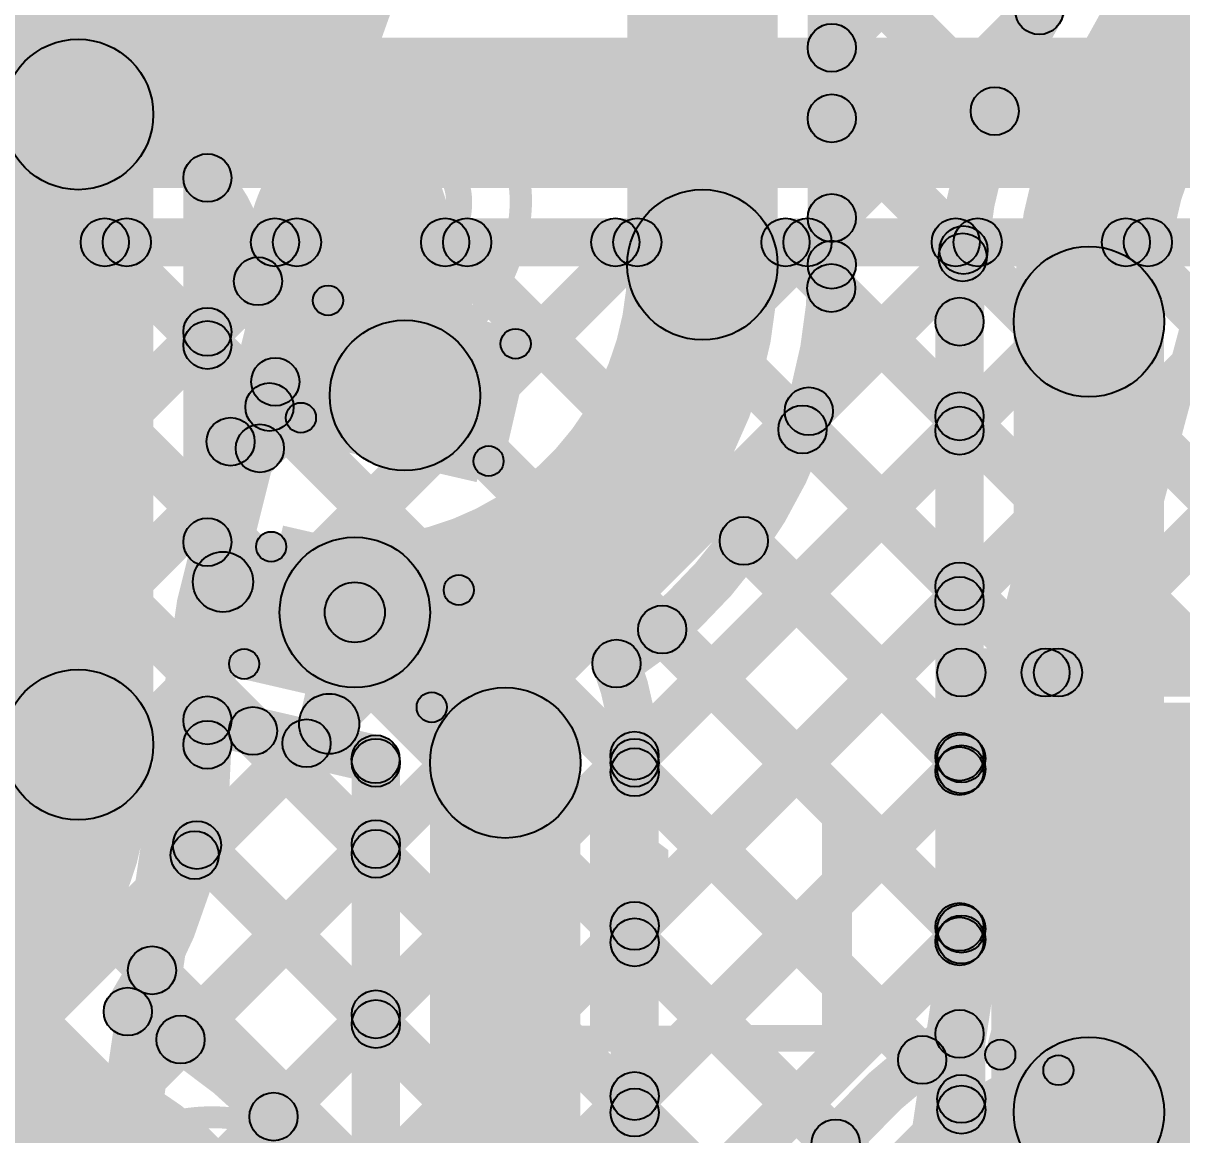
# Model space of a CAD drawing. Header units: millimetres. Extents: x -2.17 to 2.17, y -2.17 to 2.17.
# Drawn here: x -0.9881 to -0.7956, y 0.1036 to 0.2883 of the extents above; entities that cross this region are included whole.
import ezdxf

# ---------------------------------------------------------------- set-up
doc = ezdxf.new("R2010")
doc.units = ezdxf.units.MM
doc.header["$MEASUREMENT"] = 0
for name, color, linetype in [('BottomLayer', 5, 'Continuous'), ('BottomOverlay', 54, 'Continuous'), ('BottomPaste', 16, 'Continuous'), ('BottomSolder', 6, 'Continuous'), ('Mechanical2', 216, 'Continuous'), ('TopLayer', 1, 'Continuous'), ('TopOverlay', 2, 'Continuous'), ('TopPaste', 8, 'Continuous'), ('TopSolder', 216, 'Continuous')]:
    doc.layers.add(name, color=color, linetype=linetype)

# ---------------------------------------------------------------- blocks, each defined once
blk = doc.blocks.new('WS2812B_M____213')
at = {"layer": 'TopOverlay'}
blk.add_hatch(color=2, dxfattribs=at).paths.add_polyline_path([(0.07, 0.0725), (0.07, 0.0675), (-0.07, 0.0675), (-0.07, 0.0725)])
blk = doc.blocks.new('WS2812B_M____243')
at = {"layer": 'TopLayer'}
blk.add_hatch(color=1, dxfattribs=at).paths.add_polyline_path([(0.03504, -0.01142), (0.09409, -0.01142), (0.09409, -0.05079), (0.03504, -0.05079)])
at = {"layer": 'TopOverlay'}
h = blk.add_hatch(color=2, dxfattribs=at)
edge = h.paths.add_edge_path()
edge.add_arc((0.07, -0.06), 0.0025, 0, 360)
for points in [[(0.0725, -0.07), (0.0675, -0.07), (0.0675, -0.06), (0.0725, -0.06)], [(0.07, -0.0675), (0.07, -0.0725), (-0.07, -0.0725), (-0.07, -0.0675)]]:
    blk.add_hatch(color=2, dxfattribs=at).paths.add_polyline_path(points)
h = blk.add_hatch(color=2, dxfattribs=at)
edge = h.paths.add_edge_path()
edge.add_arc((0.07, -0.07), 0.0025, 0, 360)
h = blk.add_hatch(color=2, dxfattribs=at)
edge = h.paths.add_edge_path()
edge.add_arc((0.07, -0.07), 0.0025, 0, 360)
at = {"layer": 'TopPaste'}
blk.add_hatch(color=8, dxfattribs=at).paths.add_polyline_path([(0.03504, -0.01142), (0.09409, -0.01142), (0.09409, -0.05079), (0.03504, -0.05079)])
at = {"layer": 'TopSolder'}
blk.add_hatch(color=216, dxfattribs=at).paths.add_polyline_path([(0.03104, -0.00742), (0.09809, -0.00742), (0.09809, -0.05479), (0.03104, -0.05479)])
at = {"layer": 'TopOverlay'}
for centre in [(0.07, -0.06), (0.07, -0.07), (0.07, -0.07)]:
    blk.add_circle(centre, 0.0025, dxfattribs=at)
blk = doc.blocks.new('1255AY_1R0N_P3_B_280')
at = {"layer": 'BottomLayer'}
blk.add_hatch(color=5, dxfattribs=at).paths.add_polyline_path([(-0.12402, 0.1122), (-0.06102, 0.1122), (-0.06102, -0.1122), (-0.12402, -0.1122)])
at = {"layer": 'BottomPaste'}
blk.add_hatch(color=16, dxfattribs=at).paths.add_polyline_path([(-0.12402, 0.1122), (-0.06102, 0.1122), (-0.06102, -0.1122), (-0.12402, -0.1122)])
at = {"layer": 'BottomSolder'}
blk.add_hatch(color=6, dxfattribs=at).paths.add_polyline_path([(-0.12802, 0.1162), (-0.05702, 0.1162), (-0.05702, -0.1162), (-0.12802, -0.1162)])
blk = doc.blocks.new('C__0402_385')
at = {"layer": 'TopLayer'}
for points in [[(-0.0275, -0.0125), (-0.0275, 0.0125), (-0.0095, 0.0125), (-0.0095, -0.0125)], [(0.0095, -0.0125), (0.0095, 0.0125), (0.0275, 0.0125), (0.0275, -0.0125)]]:
    blk.add_hatch(color=1, dxfattribs=at).paths.add_polyline_path(points)
at = {"layer": 'TopOverlay'}
h = blk.add_hatch(color=2, dxfattribs=at)
edge = h.paths.add_edge_path()
edge.add_arc((-0.031, 0.016), 0.0025, 0, 360)
h = blk.add_hatch(color=2, dxfattribs=at)
edge = h.paths.add_edge_path()
edge.add_arc((-0.031, 0.016), 0.0025, 0, 360)
for points in [[(-0.031, 0.0135), (-0.031, 0.0185), (-0.011, 0.0185), (-0.011, 0.0135)], [(0.011, 0.0135), (0.011, 0.0185), (0.031, 0.0185), (0.031, 0.0135)], [(-0.0335, 0.016), (-0.0285, 0.016), (-0.0285, -0.016), (-0.0335, -0.016)], [(0.0285, 0.016), (0.0335, 0.016), (0.0335, -0.016), (0.0285, -0.016)], [(-0.031, -0.0185), (-0.031, -0.0135), (-0.011, -0.0135), (-0.011, -0.0185)], [(0.011, -0.0185), (0.011, -0.0135), (0.031, -0.0135), (0.031, -0.0185)]]:
    blk.add_hatch(color=2, dxfattribs=at).paths.add_polyline_path(points)
h = blk.add_hatch(color=2, dxfattribs=at)
edge = h.paths.add_edge_path()
edge.add_arc((-0.011, 0.016), 0.0025, 0, 360)
h = blk.add_hatch(color=2, dxfattribs=at)
edge = h.paths.add_edge_path()
edge.add_arc((0.011, 0.016), 0.0025, 0, 360)
h = blk.add_hatch(color=2, dxfattribs=at)
edge = h.paths.add_edge_path()
edge.add_arc((0.031, 0.016), 0.0025, 0, 360)
h = blk.add_hatch(color=2, dxfattribs=at)
edge = h.paths.add_edge_path()
edge.add_arc((0.031, 0.016), 0.0025, 0, 360)
h = blk.add_hatch(color=2, dxfattribs=at)
edge = h.paths.add_edge_path()
edge.add_arc((-0.031, -0.016), 0.0025, 0, 360)
h = blk.add_hatch(color=2, dxfattribs=at)
edge = h.paths.add_edge_path()
edge.add_arc((-0.031, -0.016), 0.0025, 0, 360)
h = blk.add_hatch(color=2, dxfattribs=at)
edge = h.paths.add_edge_path()
edge.add_arc((-0.011, -0.016), 0.0025, 0, 360)
h = blk.add_hatch(color=2, dxfattribs=at)
edge = h.paths.add_edge_path()
edge.add_arc((0.011, -0.016), 0.0025, 0, 360)
h = blk.add_hatch(color=2, dxfattribs=at)
edge = h.paths.add_edge_path()
edge.add_arc((0.031, -0.016), 0.0025, 0, 360)
h = blk.add_hatch(color=2, dxfattribs=at)
edge = h.paths.add_edge_path()
edge.add_arc((0.031, -0.016), 0.0025, 0, 360)
at = {"layer": 'TopPaste'}
for points in [[(-0.0275, -0.0125), (-0.0275, 0.0125), (-0.0095, 0.0125), (-0.0095, -0.0125)], [(0.0095, -0.0125), (0.0095, 0.0125), (0.0275, 0.0125), (0.0275, -0.0125)]]:
    blk.add_hatch(color=8, dxfattribs=at).paths.add_polyline_path(points)
at = {"layer": 'TopSolder'}
for points in [[(-0.02986, -0.01486), (-0.02986, 0.01486), (-0.00714, 0.01486), (-0.00714, -0.01486)], [(0.00714, -0.01486), (0.00714, 0.01486), (0.02986, 0.01486), (0.02986, -0.01486)]]:
    blk.add_hatch(color=216, dxfattribs=at).paths.add_polyline_path(points)
at = {"layer": 'TopOverlay'}
for centre in [(-0.031, 0.016), (-0.031, 0.016), (-0.011, 0.016), (0.011, 0.016), (0.031, 0.016), (0.031, 0.016), (-0.031, -0.016), (-0.031, -0.016), (-0.011, -0.016), (0.011, -0.016), (0.031, -0.016), (0.031, -0.016)]:
    blk.add_circle(centre, 0.0025, dxfattribs=at)

msp = doc.modelspace()

# ---------------------------------------------------------------- hatches: boundary and pattern name
at = {"layer": 'BottomLayer'}
for points in [[(-2.022, 0.26089), (-2.022, 0.28589), (-0.72739, 0.28589), (-0.72739, 0.26089)], [(-2.022, 0.24789), (-2.022, 0.25589), (-0.734, 0.25589), (-0.734, 0.24789)], [(-1.13107, 0.08606), (-1.13673, 0.09172), (-0.97373, 0.25472), (-0.96807, 0.24906)], [(-1.11881, 0.24906), (-1.11315, 0.25472), (-0.95014, 0.09171), (-0.9558, 0.08606)], [(-1.10279, 0.08606), (-1.10845, 0.09171), (-0.94545, 0.25472), (-0.93979, 0.24906)], [(-1.09052, 0.24906), (-1.08486, 0.25472), (-0.91694, 0.0868), (-0.9226, 0.08114)], [(-1.07451, 0.08606), (-1.08016, 0.09172), (-0.91716, 0.25472), (-0.91151, 0.24906)], [(-1.06224, 0.24906), (-1.05658, 0.25472), (-0.80004, -0.00182), (-0.8057, -0.00748)], [(-1.04622, 0.08606), (-1.05188, 0.09172), (-0.88888, 0.25472), (-0.88322, 0.24906)], [(-1.03395, 0.24906), (-1.0283, 0.25472), (-0.77176, -0.00182), (-0.77741, -0.00748)], [(-1.01794, 0.08606), (-1.02359, 0.09172), (-0.86059, 0.25472), (-0.85494, 0.24906)], [(-1.00567, 0.24906), (-1.00001, 0.25472), (-0.74347, -0.00182), (-0.74913, -0.00748)], [(-0.98965, 0.08606), (-0.99531, 0.09172), (-0.83231, 0.25472), (-0.82665, 0.24906)], [(-0.97738, 0.24906), (-0.97173, 0.25472), (-0.82938, 0.11237), (-0.83503, 0.10671)], [(-0.96137, 0.08606), (-0.96703, 0.09172), (-0.80403, 0.25472), (-0.79837, 0.24906)], [(-0.9491, 0.24906), (-0.94344, 0.25472), (-0.82938, 0.14065), (-0.83503, 0.13499)], [(-0.93427, 0.08488), (-0.93992, 0.09054), (-0.77574, 0.25472), (-0.77008, 0.24906)], [(-0.92082, 0.24906), (-0.91516, 0.25472), (-0.82938, 0.16894), (-0.83503, 0.16328)], [(-0.89253, 0.24906), (-0.88687, 0.25472), (-0.81537, 0.18322), (-0.82103, 0.17756)], [(-0.86425, 0.24906), (-0.85859, 0.25472), (-0.78709, 0.18322), (-0.79275, 0.17756)], [(-0.83596, 0.24906), (-0.83031, 0.25472), (-0.75881, 0.18322), (-0.76446, 0.17756)], [(-0.8133, 0.17756), (-0.81896, 0.18322), (-0.74746, 0.25472), (-0.7418, 0.24906)], [(-0.80768, 0.24906), (-0.80202, 0.25472), (-0.73052, 0.18322), (-0.73618, 0.17756)], [(-0.8322, 0.17639), (-0.8322, 0.18439), (-0.69857, 0.18439), (-0.69857, 0.17639)], [(-0.8282, 0.0994), (-0.8362, 0.0994), (-0.8362, 0.18039), (-0.8282, 0.18039)], [(-0.91147, 0.07939), (-0.91713, 0.08505), (-0.83503, 0.16714), (-0.82938, 0.16148)], [(-0.89193, 0.07064), (-0.89759, 0.0763), (-0.83503, 0.13886), (-0.82938, 0.1332)], [(-0.87504, 0.05925), (-0.8807, 0.06491), (-0.83503, 0.11057), (-0.82938, 0.10492)]]:
    msp.add_hatch(color=5, dxfattribs=at).paths.add_polyline_path(points)
h = msp.add_hatch(color=5, dxfattribs=at)
edge = h.paths.add_edge_path()
edge.add_arc((-0.97456, 0.25189), 0.004, 0, 360)
h = msp.add_hatch(color=5, dxfattribs=at)
edge = h.paths.add_edge_path()
edge.add_arc((-0.9709, 0.25189), 0.004, 0, 360)
h = msp.add_hatch(color=5, dxfattribs=at)
edge = h.paths.add_edge_path()
edge.add_arc((-0.94627, 0.25189), 0.004, 0, 360)
h = msp.add_hatch(color=5, dxfattribs=at)
edge = h.paths.add_edge_path()
edge.add_arc((-0.94262, 0.25189), 0.004, 0, 360)
h = msp.add_hatch(color=5, dxfattribs=at)
edge = h.paths.add_edge_path()
edge.add_arc((-0.91799, 0.25189), 0.004, 0, 360)
h = msp.add_hatch(color=5, dxfattribs=at)
edge = h.paths.add_edge_path()
edge.add_arc((-0.91433, 0.25189), 0.004, 0, 360)
h = msp.add_hatch(color=5, dxfattribs=at)
edge = h.paths.add_edge_path()
edge.add_arc((-0.8897, 0.25189), 0.004, 0, 360)
h = msp.add_hatch(color=5, dxfattribs=at)
edge = h.paths.add_edge_path()
edge.add_arc((-0.88605, 0.25189), 0.004, 0, 360)
h = msp.add_hatch(color=5, dxfattribs=at)
edge = h.paths.add_edge_path()
edge.add_arc((-0.86142, 0.25189), 0.004, 0, 360)
h = msp.add_hatch(color=5, dxfattribs=at)
edge = h.paths.add_edge_path()
edge.add_arc((-0.85777, 0.25189), 0.004, 0, 360)
h = msp.add_hatch(color=5, dxfattribs=at)
edge = h.paths.add_edge_path()
edge.add_arc((-0.83313, 0.25189), 0.004, 0, 360)
h = msp.add_hatch(color=5, dxfattribs=at)
edge = h.paths.add_edge_path()
edge.add_arc((-0.82948, 0.25189), 0.004, 0, 360)
h = msp.add_hatch(color=5, dxfattribs=at)
edge = h.paths.add_edge_path()
edge.add_arc((-0.80485, 0.25189), 0.004, 0, 360)
h = msp.add_hatch(color=5, dxfattribs=at)
edge = h.paths.add_edge_path()
edge.add_arc((-0.8012, 0.25189), 0.004, 0, 360)
h = msp.add_hatch(color=5, dxfattribs=at)
edge = h.paths.add_edge_path()
edge.add_arc((-0.8322, 0.18039), 0.004, 0, 360)
h = msp.add_hatch(color=5, dxfattribs=at)
edge = h.paths.add_edge_path()
edge.add_arc((-0.8322, 0.18039), 0.004, 0, 360)
h = msp.add_hatch(color=5, dxfattribs=at)
edge = h.paths.add_edge_path()
edge.add_arc((-0.8182, 0.18039), 0.004, 0, 360)
h = msp.add_hatch(color=5, dxfattribs=at)
edge = h.paths.add_edge_path()
edge.add_arc((-0.81613, 0.18039), 0.004, 0, 360)
h = msp.add_hatch(color=5, dxfattribs=at)
edge = h.paths.add_edge_path()
edge.add_arc((-0.8322, 0.16611), 0.004, 0, 360)
h = msp.add_hatch(color=5, dxfattribs=at)
edge = h.paths.add_edge_path()
edge.add_arc((-0.8322, 0.16431), 0.004, 0, 360)
h = msp.add_hatch(color=5, dxfattribs=at)
edge = h.paths.add_edge_path()
edge.add_arc((-0.8322, 0.13782), 0.004, 0, 360)
h = msp.add_hatch(color=5, dxfattribs=at)
edge = h.paths.add_edge_path()
edge.add_arc((-0.8322, 0.13603), 0.004, 0, 360)
h = msp.add_hatch(color=5, dxfattribs=at)
edge = h.paths.add_edge_path()
edge.add_arc((-0.8322, 0.10954), 0.004, 0, 360)
h = msp.add_hatch(color=5, dxfattribs=at)
edge = h.paths.add_edge_path()
edge.add_arc((-0.8322, 0.10774), 0.004, 0, 360)
at = {"layer": 'TopLayer'}
for points in [[(-0.8509, 0.28138), (-0.85656, 0.28704), (-0.74933, 0.39427), (-0.74367, 0.38861)], [(-0.86273, 0.24816), (-0.88773, 0.24816), (-0.88773, 0.37436), (-0.86273, 0.37436)], [(-0.84973, 0.24816), (-0.85773, 0.24816), (-0.85773, 0.35495), (-0.84973, 0.35495)], [(-0.85656, 0.29794), (-0.8509, 0.3036), (-0.82382, 0.27652), (-0.82948, 0.27086)], [(-0.8509, 0.2531), (-0.85656, 0.25875), (-0.82208, 0.29324), (-0.81642, 0.28758)], [(-0.85656, 0.26966), (-0.8509, 0.27531), (-0.82901, 0.25342), (-0.83467, 0.24777)], [(-0.9665, 0.16839), (-0.9915, 0.16839), (-0.9915, 0.27313), (-0.9665, 0.27313)], [(-0.9535, 0.20207), (-0.9615, 0.20207), (-0.9615, 0.26259), (-0.9535, 0.26259)], [(-0.85473, 0.22098), (-0.86039, 0.22664), (-0.83479, 0.25223), (-0.82914, 0.24658)], [(-0.95467, 0.23418), (-0.96033, 0.23984), (-0.95191, 0.24825), (-0.94626, 0.24259)], [(-0.85665, 0.24147), (-0.85099, 0.24712), (-0.82967, 0.2258), (-0.83533, 0.22014)], [(-0.96033, 0.23201), (-0.95467, 0.23766), (-0.94436, 0.22735), (-0.95001, 0.22169)], [(-0.8285, 0.12034), (-0.8365, 0.12034), (-0.8365, 0.2387), (-0.8285, 0.2387)], [(-0.7985, 0.10732), (-0.8235, 0.10732), (-0.8235, 0.2387), (-0.7985, 0.2387)], [(-0.94488, 0.21674), (-0.95267, 0.21854), (-0.95012, 0.22961), (-0.94232, 0.22781)], [(-0.88369, 0.16374), (-0.88934, 0.1694), (-0.83533, 0.22341), (-0.82967, 0.21776)], [(-0.86143, 0.21796), (-0.85578, 0.22362), (-0.82967, 0.19752), (-0.83533, 0.19186)], [(-0.95455, 0.21486), (-0.95275, 0.22266), (-0.94788, 0.22153), (-0.94967, 0.21374)], [(-0.9536, 0.20117), (-0.9614, 0.20297), (-0.95754, 0.21966), (-0.94975, 0.21786)], [(-0.87119, 0.19944), (-0.86554, 0.2051), (-0.82967, 0.16923), (-0.83533, 0.16357)], [(-0.95605, 0.19058), (-0.9538, 0.20032), (-0.93188, 0.19526), (-0.93412, 0.18552)], [(-0.88367, 0.13547), (-0.88933, 0.14113), (-0.83533, 0.19513), (-0.82967, 0.18947)], [(-0.9324, 0.17075), (-0.94215, 0.173), (-0.93787, 0.19151), (-0.92813, 0.18926)], [(-0.88475, 0.18471), (-0.87909, 0.19037), (-0.82967, 0.14095), (-0.83533, 0.13529)], [(-0.9584, 0.16854), (-0.9566, 0.17634), (-0.92865, 0.16989), (-0.93045, 0.16209)], [(-0.95276, 0.16786), (-0.9471, 0.17352), (-0.92667, 0.15309), (-0.93233, 0.14744)], [(-0.95678, 0.14722), (-0.96243, 0.15288), (-0.94385, 0.17146), (-0.93819, 0.16581)], [(-0.9535, 0.16839), (-0.9615, 0.16839), (-0.9615, 0.17244), (-0.9535, 0.17244)], [(-0.88367, 0.10719), (-0.88933, 0.11285), (-0.83533, 0.16685), (-0.82967, 0.16119)], [(-0.88933, 0.16101), (-0.88367, 0.16666), (-0.83587, 0.11886), (-0.84153, 0.11321)], [(-0.9255, 0.07514), (-0.9335, 0.07514), (-0.9335, 0.16539), (-0.9255, 0.16539)], [(-0.8955, 0.04439), (-0.9205, 0.04439), (-0.9205, 0.16539), (-0.8955, 0.16539)], [(-0.8825, 0.04439), (-0.8905, 0.04439), (-0.8905, 0.16539), (-0.8825, 0.16539)], [(-0.95914, 0.11657), (-0.9648, 0.12223), (-0.93233, 0.1547), (-0.92667, 0.14904)], [(-0.96206, 0.14889), (-0.95641, 0.15455), (-0.92667, 0.12481), (-0.93233, 0.11915)], [(-0.88367, 0.0789), (-0.88933, 0.08456), (-0.83533, 0.13856), (-0.82967, 0.1329)], [(-0.88933, 0.13272), (-0.88367, 0.13838), (-0.85026, 0.10496), (-0.85591, 0.09931)], [(-0.96953, 0.12807), (-0.96388, 0.13373), (-0.92667, 0.09653), (-0.93233, 0.09087)], [(-0.94368, 0.10375), (-0.94934, 0.10941), (-0.93233, 0.12641), (-0.92667, 0.12076)], [(-0.88933, 0.10444), (-0.88367, 0.11009), (-0.86124, 0.08767), (-0.8669, 0.08201)]]:
    msp.add_hatch(color=1, dxfattribs=at).paths.add_polyline_path(points)
h = msp.add_hatch(color=1, dxfattribs=at)
edge = h.paths.add_edge_path()
edge.add_arc((-0.81925, 0.29041), 0.004, 0, 360)
h = msp.add_hatch(color=1, dxfattribs=at)
edge = h.paths.add_edge_path()
edge.add_arc((-0.85373, 0.28421), 0.004, 0, 360)
h = msp.add_hatch(color=1, dxfattribs=at)
edge = h.paths.add_edge_path()
edge.add_arc((-0.979, 0.27313), 0.0125, 0, 360)
h = msp.add_hatch(color=1, dxfattribs=at)
edge = h.paths.add_edge_path()
edge.add_arc((-0.979, 0.27313), 0.0125, 0, 360)
h = msp.add_hatch(color=1, dxfattribs=at)
edge = h.paths.add_edge_path()
edge.add_arc((-0.82665, 0.27369), 0.004, 0, 360)
h = msp.add_hatch(color=1, dxfattribs=at)
edge = h.paths.add_edge_path()
edge.add_arc((-0.85373, 0.27248), 0.004, 0, 360)
h = msp.add_hatch(color=1, dxfattribs=at)
edge = h.paths.add_edge_path()
edge.add_arc((-0.9575, 0.26259), 0.004, 0, 360)
h = msp.add_hatch(color=1, dxfattribs=at)
edge = h.paths.add_edge_path()
edge.add_arc((-0.9575, 0.26259), 0.004, 0, 360)
h = msp.add_hatch(color=1, dxfattribs=at)
edge = h.paths.add_edge_path()
edge.add_arc((-0.87523, 0.24816), 0.0125, 0, 360)
h = msp.add_hatch(color=1, dxfattribs=at)
edge = h.paths.add_edge_path()
edge.add_arc((-0.87523, 0.24816), 0.0125, 0, 360)
h = msp.add_hatch(color=1, dxfattribs=at)
edge = h.paths.add_edge_path()
edge.add_arc((-0.85373, 0.25593), 0.004, 0, 360)
h = msp.add_hatch(color=1, dxfattribs=at)
edge = h.paths.add_edge_path()
edge.add_arc((-0.83184, 0.2506), 0.004, 0, 360)
h = msp.add_hatch(color=1, dxfattribs=at)
edge = h.paths.add_edge_path()
edge.add_arc((-0.83197, 0.2494), 0.004, 0, 360)
h = msp.add_hatch(color=1, dxfattribs=at)
edge = h.paths.add_edge_path()
edge.add_arc((-0.85373, 0.24816), 0.004, 0, 360)
h = msp.add_hatch(color=1, dxfattribs=at)
edge = h.paths.add_edge_path()
edge.add_arc((-0.85373, 0.24816), 0.004, 0, 360)
h = msp.add_hatch(color=1, dxfattribs=at)
edge = h.paths.add_edge_path()
edge.add_arc((-0.811, 0.2387), 0.0125, 0, 360)
h = msp.add_hatch(color=1, dxfattribs=at)
edge = h.paths.add_edge_path()
edge.add_arc((-0.811, 0.2387), 0.0125, 0, 360)
h = msp.add_hatch(color=1, dxfattribs=at)
edge = h.paths.add_edge_path()
edge.add_arc((-0.94909, 0.24542), 0.004, 0, 360)
h = msp.add_hatch(color=1, dxfattribs=at)
edge = h.paths.add_edge_path()
edge.add_arc((-0.85382, 0.24429), 0.004, 0, 360)
h = msp.add_hatch(color=1, dxfattribs=at)
edge = h.paths.add_edge_path()
edge.add_arc((-0.8325, 0.2387), 0.004, 0, 360)
h = msp.add_hatch(color=1, dxfattribs=at)
edge = h.paths.add_edge_path()
edge.add_arc((-0.8325, 0.2387), 0.004, 0, 360)
h = msp.add_hatch(color=1, dxfattribs=at)
edge = h.paths.add_edge_path()
edge.add_arc((-0.9575, 0.23701), 0.004, 0, 360)
h = msp.add_hatch(color=1, dxfattribs=at)
edge = h.paths.add_edge_path()
edge.add_arc((-0.9575, 0.23483), 0.004, 0, 360)
h = msp.add_hatch(color=1, dxfattribs=at)
edge = h.paths.add_edge_path()
edge.add_arc((-0.92468, 0.22644), 0.0125, 0, 360)
h = msp.add_hatch(color=1, dxfattribs=at)
edge = h.paths.add_edge_path()
edge.add_arc((-0.94622, 0.22871), 0.004, 0, 360)
h = msp.add_hatch(color=1, dxfattribs=at)
edge = h.paths.add_edge_path()
edge.add_arc((-0.94622, 0.22871), 0.004, 0, 360)
h = msp.add_hatch(color=1, dxfattribs=at)
edge = h.paths.add_edge_path()
edge.add_arc((-0.94719, 0.22452), 0.004, 0, 360)
h = msp.add_hatch(color=1, dxfattribs=at)
edge = h.paths.add_edge_path()
edge.add_arc((-0.85756, 0.22381), 0.004, 0, 360)
h = msp.add_hatch(color=1, dxfattribs=at)
edge = h.paths.add_edge_path()
edge.add_arc((-0.8325, 0.22297), 0.004, 0, 360)
h = msp.add_hatch(color=1, dxfattribs=at)
edge = h.paths.add_edge_path()
edge.add_arc((-0.8586, 0.22079), 0.004, 0, 360)
h = msp.add_hatch(color=1, dxfattribs=at)
edge = h.paths.add_edge_path()
edge.add_arc((-0.8325, 0.22059), 0.004, 0, 360)
h = msp.add_hatch(color=1, dxfattribs=at)
edge = h.paths.add_edge_path()
edge.add_arc((-0.95365, 0.21876), 0.004, 0, 360)
h = msp.add_hatch(color=1, dxfattribs=at)
edge = h.paths.add_edge_path()
edge.add_arc((-0.95365, 0.21876), 0.004, 0, 360)
h = msp.add_hatch(color=1, dxfattribs=at)
edge = h.paths.add_edge_path()
edge.add_arc((-0.94878, 0.21764), 0.004, 0, 360)
h = msp.add_hatch(color=1, dxfattribs=at)
edge = h.paths.add_edge_path()
edge.add_arc((-0.94878, 0.21764), 0.004, 0, 360)
h = msp.add_hatch(color=1, dxfattribs=at)
edge = h.paths.add_edge_path()
edge.add_arc((-0.9575, 0.20207), 0.004, 0, 360)
h = msp.add_hatch(color=1, dxfattribs=at)
edge = h.paths.add_edge_path()
edge.add_arc((-0.9575, 0.20207), 0.004, 0, 360)
h = msp.add_hatch(color=1, dxfattribs=at)
edge = h.paths.add_edge_path()
edge.add_arc((-0.86836, 0.20227), 0.004, 0, 360)
h = msp.add_hatch(color=1, dxfattribs=at)
edge = h.paths.add_edge_path()
edge.add_arc((-0.933, 0.19039), 0.0125, 0, 360)
h = msp.add_hatch(color=1, dxfattribs=at)
edge = h.paths.add_edge_path()
edge.add_arc((-0.933, 0.19039), 0.0125, 0, 360)
h = msp.add_hatch(color=1, dxfattribs=at)
edge = h.paths.add_edge_path()
edge.add_arc((-0.95492, 0.19545), 0.005, 0, 360)
h = msp.add_hatch(color=1, dxfattribs=at)
edge = h.paths.add_edge_path()
edge.add_arc((-0.8325, 0.19469), 0.004, 0, 360)
h = msp.add_hatch(color=1, dxfattribs=at)
edge = h.paths.add_edge_path()
edge.add_arc((-0.933, 0.19039), 0.005, 0, 360)
h = msp.add_hatch(color=1, dxfattribs=at)
edge = h.paths.add_edge_path()
edge.add_arc((-0.933, 0.19039), 0.005, 0, 360)
h = msp.add_hatch(color=1, dxfattribs=at)
edge = h.paths.add_edge_path()
edge.add_arc((-0.8325, 0.1923), 0.004, 0, 360)
h = msp.add_hatch(color=1, dxfattribs=at)
edge = h.paths.add_edge_path()
edge.add_arc((-0.88192, 0.18754), 0.004, 0, 360)
h = msp.add_hatch(color=1, dxfattribs=at)
edge = h.paths.add_edge_path()
edge.add_arc((-0.88952, 0.18188), 0.004, 0, 360)
h = msp.add_hatch(color=1, dxfattribs=at)
edge = h.paths.add_edge_path()
edge.add_arc((-0.88952, 0.18188), 0.004, 0, 360)
h = msp.add_hatch(color=1, dxfattribs=at)
edge = h.paths.add_edge_path()
edge.add_arc((-0.979, 0.16839), 0.0125, 0, 360)
h = msp.add_hatch(color=1, dxfattribs=at)
edge = h.paths.add_edge_path()
edge.add_arc((-0.979, 0.16839), 0.0125, 0, 360)
h = msp.add_hatch(color=1, dxfattribs=at)
edge = h.paths.add_edge_path()
edge.add_arc((-0.908, 0.16539), 0.0125, 0, 360)
h = msp.add_hatch(color=1, dxfattribs=at)
edge = h.paths.add_edge_path()
edge.add_arc((-0.908, 0.16539), 0.0125, 0, 360)
h = msp.add_hatch(color=1, dxfattribs=at)
edge = h.paths.add_edge_path()
edge.add_arc((-0.9575, 0.17244), 0.004, 0, 360)
h = msp.add_hatch(color=1, dxfattribs=at)
edge = h.paths.add_edge_path()
edge.add_arc((-0.9575, 0.17244), 0.004, 0, 360)
h = msp.add_hatch(color=1, dxfattribs=at)
edge = h.paths.add_edge_path()
edge.add_arc((-0.93727, 0.17188), 0.005, 0, 360)
h = msp.add_hatch(color=1, dxfattribs=at)
edge = h.paths.add_edge_path()
edge.add_arc((-0.94993, 0.17069), 0.004, 0, 360)
h = msp.add_hatch(color=1, dxfattribs=at)
edge = h.paths.add_edge_path()
edge.add_arc((-0.9575, 0.16839), 0.004, 0, 360)
h = msp.add_hatch(color=1, dxfattribs=at)
edge = h.paths.add_edge_path()
edge.add_arc((-0.9575, 0.16839), 0.004, 0, 360)
h = msp.add_hatch(color=1, dxfattribs=at)
edge = h.paths.add_edge_path()
edge.add_arc((-0.94102, 0.16864), 0.004, 0, 360)
h = msp.add_hatch(color=1, dxfattribs=at)
edge = h.paths.add_edge_path()
edge.add_arc((-0.92955, 0.16599), 0.004, 0, 360)
h = msp.add_hatch(color=1, dxfattribs=at)
edge = h.paths.add_edge_path()
edge.add_arc((-0.88652, 0.16657), 0.004, 0, 360)
h = msp.add_hatch(color=1, dxfattribs=at)
edge = h.paths.add_edge_path()
edge.add_arc((-0.8325, 0.1664), 0.004, 0, 360)
h = msp.add_hatch(color=1, dxfattribs=at)
edge = h.paths.add_edge_path()
edge.add_arc((-0.9295, 0.16539), 0.004, 0, 360)
h = msp.add_hatch(color=1, dxfattribs=at)
edge = h.paths.add_edge_path()
edge.add_arc((-0.8865, 0.16539), 0.004, 0, 360)
h = msp.add_hatch(color=1, dxfattribs=at)
edge = h.paths.add_edge_path()
edge.add_arc((-0.8865, 0.16539), 0.004, 0, 360)
h = msp.add_hatch(color=1, dxfattribs=at)
edge = h.paths.add_edge_path()
edge.add_arc((-0.8865, 0.16383), 0.004, 0, 360)
h = msp.add_hatch(color=1, dxfattribs=at)
edge = h.paths.add_edge_path()
edge.add_arc((-0.8325, 0.16402), 0.004, 0, 360)
h = msp.add_hatch(color=1, dxfattribs=at)
edge = h.paths.add_edge_path()
edge.add_arc((-0.95924, 0.15172), 0.004, 0, 360)
h = msp.add_hatch(color=1, dxfattribs=at)
edge = h.paths.add_edge_path()
edge.add_arc((-0.9295, 0.15187), 0.004, 0, 360)
h = msp.add_hatch(color=1, dxfattribs=at)
edge = h.paths.add_edge_path()
edge.add_arc((-0.9295, 0.15027), 0.004, 0, 360)
h = msp.add_hatch(color=1, dxfattribs=at)
edge = h.paths.add_edge_path()
edge.add_arc((-0.95961, 0.15005), 0.004, 0, 360)
h = msp.add_hatch(color=1, dxfattribs=at)
edge = h.paths.add_edge_path()
edge.add_arc((-0.8865, 0.1383), 0.004, 0, 360)
h = msp.add_hatch(color=1, dxfattribs=at)
edge = h.paths.add_edge_path()
edge.add_arc((-0.8325, 0.13812), 0.004, 0, 360)
h = msp.add_hatch(color=1, dxfattribs=at)
edge = h.paths.add_edge_path()
edge.add_arc((-0.8865, 0.13555), 0.004, 0, 360)
h = msp.add_hatch(color=1, dxfattribs=at)
edge = h.paths.add_edge_path()
edge.add_arc((-0.8325, 0.13573), 0.004, 0, 360)
h = msp.add_hatch(color=1, dxfattribs=at)
edge = h.paths.add_edge_path()
edge.add_arc((-0.96671, 0.1309), 0.004, 0, 360)
h = msp.add_hatch(color=1, dxfattribs=at)
edge = h.paths.add_edge_path()
edge.add_arc((-0.97073, 0.12405), 0.004, 0, 360)
h = msp.add_hatch(color=1, dxfattribs=at)
edge = h.paths.add_edge_path()
edge.add_arc((-0.97073, 0.12405), 0.004, 0, 360)
h = msp.add_hatch(color=1, dxfattribs=at)
edge = h.paths.add_edge_path()
edge.add_arc((-0.9295, 0.12359), 0.004, 0, 360)
h = msp.add_hatch(color=1, dxfattribs=at)
edge = h.paths.add_edge_path()
edge.add_arc((-0.9295, 0.12198), 0.004, 0, 360)
h = msp.add_hatch(color=1, dxfattribs=at)
edge = h.paths.add_edge_path()
edge.add_arc((-0.96197, 0.1194), 0.004, 0, 360)
h = msp.add_hatch(color=1, dxfattribs=at)
edge = h.paths.add_edge_path()
edge.add_arc((-0.8325, 0.12034), 0.004, 0, 360)
h = msp.add_hatch(color=1, dxfattribs=at)
edge = h.paths.add_edge_path()
edge.add_arc((-0.8325, 0.12034), 0.004, 0, 360)
h = msp.add_hatch(color=1, dxfattribs=at)
edge = h.paths.add_edge_path()
edge.add_arc((-0.8387, 0.11603), 0.004, 0, 360)
h = msp.add_hatch(color=1, dxfattribs=at)
edge = h.paths.add_edge_path()
edge.add_arc((-0.811, 0.10732), 0.0125, 0, 360)
h = msp.add_hatch(color=1, dxfattribs=at)
edge = h.paths.add_edge_path()
edge.add_arc((-0.811, 0.10732), 0.0125, 0, 360)
h = msp.add_hatch(color=1, dxfattribs=at)
edge = h.paths.add_edge_path()
edge.add_arc((-0.8865, 0.11002), 0.004, 0, 360)
h = msp.add_hatch(color=1, dxfattribs=at)
edge = h.paths.add_edge_path()
edge.add_arc((-0.94651, 0.10658), 0.004, 0, 360)
h = msp.add_hatch(color=1, dxfattribs=at)
edge = h.paths.add_edge_path()
edge.add_arc((-0.8865, 0.10727), 0.004, 0, 360)
h = msp.add_hatch(color=1, dxfattribs=at)
edge = h.paths.add_edge_path()
edge.add_arc((-0.85309, 0.10214), 0.004, 0, 360)

# ---------------------------------------------------------------- linework, layer by layer
at = {"layer": 'BottomLayer'}
for centre in [(-0.97456, 0.25189), (-0.9709, 0.25189), (-0.94627, 0.25189), (-0.94262, 0.25189), (-0.91799, 0.25189), (-0.91433, 0.25189), (-0.8897, 0.25189), (-0.88605, 0.25189), (-0.86142, 0.25189), (-0.85777, 0.25189), (-0.83313, 0.25189), (-0.82948, 0.25189), (-0.80485, 0.25189), (-0.8012, 0.25189), (-0.8322, 0.18039), (-0.8322, 0.18039), (-0.8182, 0.18039), (-0.81613, 0.18039), (-0.8322, 0.16611), (-0.8322, 0.16431), (-0.8322, 0.13782), (-0.8322, 0.13603), (-0.8322, 0.10954), (-0.8322, 0.10774)]:
    msp.add_circle(centre, 0.004, dxfattribs=at)
at = {"layer": 'Mechanical2', "const_width": 0.01}
for points in [[(2.16535, 0.001, 1), (-2.16535, 0.001, 1)], [(2.08135, -0.01, 1), (-2.04935, -0.01, 1)], [(1.84055, 0.001, 1), (-1.84055, 0.001, 1)], [(1.6437, 0.001, 1), (-1.6437, 0.001, 1)], [(1.50394, 0, 1), (-1.50394, 0, 1)], [(1.30709, 0.001, 1), (-1.30709, 0.001, 1)], [(1.17323, 0.001, 1), (-1.17323, 0.001, 1)], [(0.97638, 0.001, 1), (-0.97638, 0.001, 1)], [(0.84252, 0.001, 1), (-0.84252, 0.001, 1)]]:
    msp.add_lwpolyline(points, format="xyb", close=True, dxfattribs=at)
at = {"layer": 'TopLayer'}
for points, const_width in [([(-0.8325, 0.2387, -0.336983), (-0.75374, 0.34229)], 0.008), ([(-0.811, 0.2387, -0.414214), (-0.725, 0.3247)], 0.025), ([(-1.01717, 0.31131, -0.414214), (-0.979, 0.27313)], 0.025), ([(-1.00954, 0.31131, -0.414214), (-0.92468, 0.22644)], 0.025), ([(-0.9575, 0.26259, -0.143787), (-0.94622, 0.22871)], 0.008), ([(-0.87523, 0.24816, -0.414214), (-0.933, 0.19039)], 0.025), ([(-0.85373, 0.24816, -0.252747), (-0.88952, 0.18188)], 0.008), ([(-0.933, 0.19039, -0.414214), (-0.908, 0.16539)], 0.025), ([(-0.88952, 0.18188, -0.090863), (-0.8865, 0.16539)], 0.008), ([(-0.979, 0.16839, -0.414214), (-1.03843, 0.10896)], 0.025), ([(-0.9575, 0.16839, -0.145967), (-0.97073, 0.12405)], 0.008), ([(-0.97073, 0.12405, -0.228882), (-0.9295, 0.07514)], 0.008), ([(-0.87245, 0.04787, -0.257398), (-0.8325, 0.12034)], 0.008), ([(-1.0579, 0.10896, -0.414214), (-0.9886, 0.03966)], 0.025), ([(-1.00074, 0.10896, -0.414214), (-0.94871, 0.05692)], 0.025), ([(-0.85095, 0.04787, -0.304828), (-0.811, 0.10732)], 0.025)]:
    msp.add_lwpolyline(points, format="xyb", dxfattribs=dict(at, const_width=const_width))
for centre, radius in [((-0.81925, 0.29041), 0.004), ((-0.85373, 0.28421), 0.004), ((-0.979, 0.27313), 0.0125), ((-0.979, 0.27313), 0.0125), ((-0.82665, 0.27369), 0.004), ((-0.85373, 0.27248), 0.004), ((-0.9575, 0.26259), 0.004), ((-0.9575, 0.26259), 0.004), ((-0.87523, 0.24816), 0.0125), ((-0.87523, 0.24816), 0.0125), ((-0.85373, 0.25593), 0.004), ((-0.83184, 0.2506), 0.004), ((-0.83197, 0.2494), 0.004), ((-0.85373, 0.24816), 0.004), ((-0.85373, 0.24816), 0.004), ((-0.811, 0.2387), 0.0125), ((-0.811, 0.2387), 0.0125), ((-0.94909, 0.24542), 0.004), ((-0.85382, 0.24429), 0.004), ((-0.8325, 0.2387), 0.004), ((-0.8325, 0.2387), 0.004), ((-0.9575, 0.23701), 0.004), ((-0.9575, 0.23483), 0.004), ((-0.92468, 0.22644), 0.0125), ((-0.94622, 0.22871), 0.004), ((-0.94622, 0.22871), 0.004), ((-0.94719, 0.22452), 0.004), ((-0.85756, 0.22381), 0.004), ((-0.8325, 0.22297), 0.004), ((-0.8586, 0.22079), 0.004), ((-0.8325, 0.22059), 0.004), ((-0.95365, 0.21876), 0.004), ((-0.95365, 0.21876), 0.004), ((-0.94878, 0.21764), 0.004), ((-0.94878, 0.21764), 0.004), ((-0.9575, 0.20207), 0.004), ((-0.9575, 0.20207), 0.004), ((-0.86836, 0.20227), 0.004), ((-0.933, 0.19039), 0.0125), ((-0.933, 0.19039), 0.0125), ((-0.95492, 0.19545), 0.005), ((-0.8325, 0.19469), 0.004), ((-0.933, 0.19039), 0.005), ((-0.933, 0.19039), 0.005), ((-0.8325, 0.1923), 0.004), ((-0.88192, 0.18754), 0.004), ((-0.88952, 0.18188), 0.004), ((-0.88952, 0.18188), 0.004), ((-0.979, 0.16839), 0.0125), ((-0.979, 0.16839), 0.0125), ((-0.908, 0.16539), 0.0125), ((-0.908, 0.16539), 0.0125), ((-0.9575, 0.17244), 0.004), ((-0.9575, 0.17244), 0.004), ((-0.93727, 0.17188), 0.005), ((-0.94993, 0.17069), 0.004), ((-0.9575, 0.16839), 0.004), ((-0.9575, 0.16839), 0.004), ((-0.94102, 0.16864), 0.004), ((-0.92955, 0.16599), 0.004), ((-0.88652, 0.16657), 0.004), ((-0.8325, 0.1664), 0.004), ((-0.9295, 0.16539), 0.004), ((-0.8865, 0.16539), 0.004), ((-0.8865, 0.16539), 0.004), ((-0.8865, 0.16383), 0.004), ((-0.8325, 0.16402), 0.004), ((-0.95924, 0.15172), 0.004), ((-0.9295, 0.15187), 0.004), ((-0.9295, 0.15027), 0.004), ((-0.95961, 0.15005), 0.004), ((-0.8865, 0.1383), 0.004), ((-0.8325, 0.13812), 0.004), ((-0.8865, 0.13555), 0.004), ((-0.8325, 0.13573), 0.004), ((-0.96671, 0.1309), 0.004), ((-0.97073, 0.12405), 0.004), ((-0.97073, 0.12405), 0.004), ((-0.9295, 0.12359), 0.004), ((-0.9295, 0.12198), 0.004), ((-0.96197, 0.1194), 0.004), ((-0.8325, 0.12034), 0.004), ((-0.8325, 0.12034), 0.004), ((-0.8387, 0.11603), 0.004), ((-0.811, 0.10732), 0.0125), ((-0.811, 0.10732), 0.0125), ((-0.8865, 0.11002), 0.004), ((-0.94651, 0.10658), 0.004), ((-0.8865, 0.10727), 0.004), ((-0.85309, 0.10214), 0.004)]:
    msp.add_circle(centre, radius, dxfattribs=at)

# ---------------------------------------------------------------- block references
for name, p, rotation in [('WS2812B_M____213', (-1.062, 0.25539), 257), ('WS2812B_M____243', (-0.74, 0.16639), 255), ('C__0402_385', (-0.92884, 0.20842), 77.00000000000001), ('1255AY_1R0N_P3_B_280', (-0.711, 0.04737), 270)]:
    msp.add_blockref(name, p, dxfattribs=dict(rotation=rotation))

# ---------------------------------------------------------------- texts
at = {"layer": 'BottomOverlay', "text_generation_flag": 2}
msp.add_text('L1', height=0.04, dxfattribs=at).set_placement((-0.846, 0.11739))
at = {"layer": 'TopOverlay'}
for rotation, p in [(166, (-0.897, 0.26439)), (178, (-0.931, 0.09939))]:
    msp.add_text('@', height=0.04, rotation=rotation, dxfattribs=at).set_placement(p)

doc.saveas('drawing.dxf')
